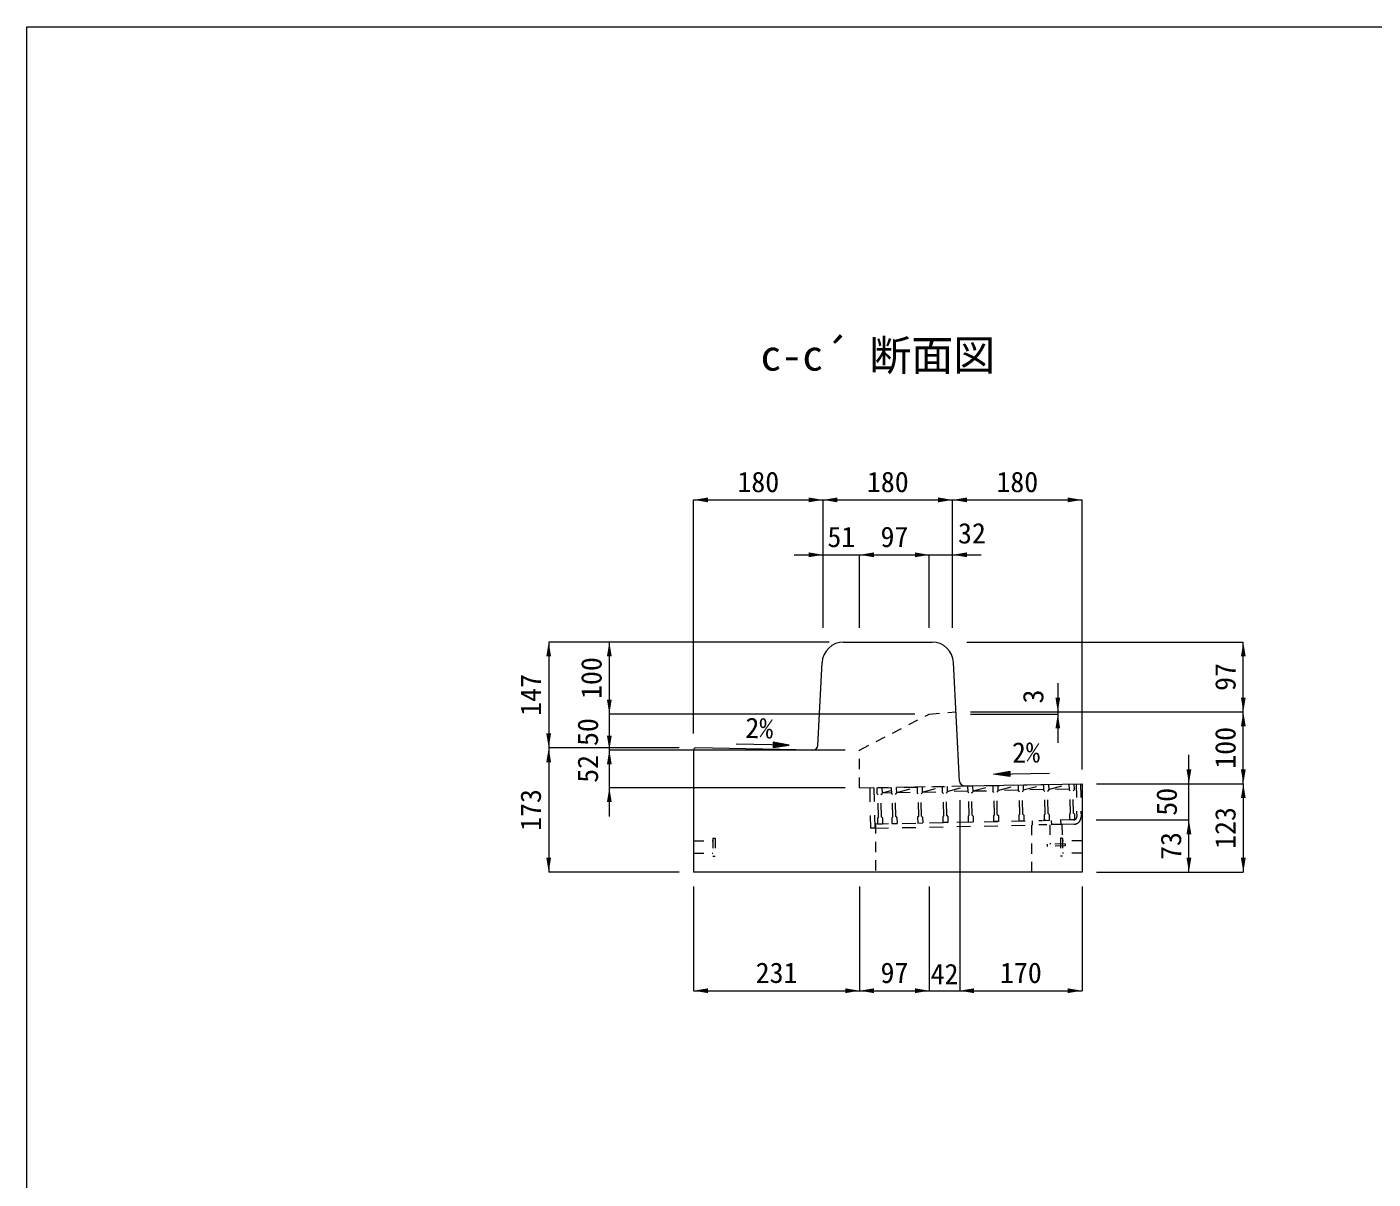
# Model space of a CAD drawing. Units: millimetres at full size. Extents: x 5964 to 125098, y -10801 to 28073.
# Drawn here: x 68071 to 69942, y 9248 to 10850 of the extents above; entities that cross this region are included whole.
import ezdxf
from ezdxf.enums import TextEntityAlignment as Align

# ---------------------------------------------------------------- set-up
doc = ezdxf.new("R2010")
doc.units = ezdxf.units.MM
doc.header["$LTSCALE"] = 19
doc.linetypes.add('USER1', pattern=[1.35, 0.75, -0.6])
doc.linetypes.add('USER3', pattern=[2, 1, -1])
for name, color, linetype, lineweight in [('0_2', 7, 'Continuous', 20), ('インサート', 3, 'USER1', 9), ('グレーチング', 7, 'USER1', 5), ('寸法引出', 7, 'Continuous', 9), ('寸法線', 7, 'Continuous', 9), ('本体', 2, 'Continuous', 9), ('枠', 5, 'Continuous', 5)]:
    doc.layers.add(name, color=color, linetype=linetype, lineweight=lineweight)
doc.styles.add('ＭＳ ゴシック', font='')
doc.styles.get('ＭＳ ゴシック').set_extended_font_data('MS Gothic')

# ---------------------------------------------------------------- blocks, each defined once
blk = doc.blocks.new('filled_arrow')
at = {"color": 0, "linetype": 'Continuous', "lineweight": -2}
blk.add_solid([(7.5, 1.25), (0, 0), (7.5, -1.25)], dxfattribs=at)

msp = doc.modelspace()

# ---------------------------------------------------------------- hatches: boundary and pattern name
at = {"layer": '寸法引出'}
for points in [[(69107.92, 9855.65), (69107.79, 9848.15), (69130.35, 9851.51)], [(69436.75, 9815.31), (69436.88, 9807.81), (69414.32, 9811.17)]]:
    msp.add_hatch(color=256, dxfattribs=at).paths.add_polyline_path(points)

# ---------------------------------------------------------------- linework, layer by layer
at = {"layer": 'インサート'}
for p, q in [((69509.38, 9741.23), (69492.38, 9740.89)), ((69492.38, 9740.89), (69492.92, 9713.89)), ((69509.38, 9741.23), (69509.92, 9714.23)), ((68997.26, 9718.31), (69024.27, 9718.31)), ((69024.27, 9722.31), (69024.27, 9697.31)), ((69024.27, 9722.31), (69027.27, 9722.31)), ((69027.27, 9722.31), (69027.27, 9697.31)), ((69513.91, 9714.31), (69488.92, 9713.81)), ((69488.92, 9713.81), (69488.98, 9710.81)), ((69510.27, 9722.31), (69507.26, 9722.31)), ((69507.26, 9722.31), (69507.26, 9697.31)), ((69510.27, 9722.31), (69510.27, 9697.31)), ((69537.27, 9718.31), (69510.27, 9718.31)), ((69513.91, 9714.31), (69513.97, 9711.31)), ((68997.26, 9701.31), (69024.27, 9701.31)), ((69024.27, 9697.31), (69027.27, 9697.31)), ((69513.97, 9711.31), (69488.98, 9710.81)), ((69510.27, 9697.31), (69507.26, 9697.31)), ((69537.27, 9701.31), (69510.27, 9701.31))]:
    msp.add_line(p, q, dxfattribs=at)
at = {"layer": 'グレーチング', "linetype": 'USER3'}
for p, q in [((69248.06, 9792.01), (69242.06, 9791.89)), ((69242.06, 9791.89), (69243.18, 9735.9)), ((69248.06, 9792.01), (69249.18, 9736.02)), ((69252.06, 9792.09), (69535, 9797.75)), ((69252.06, 9792.09), (69252.22, 9784.09)), ((69259.06, 9792.23), (69259.22, 9784.23)), ((69259.2, 9785.23), (69272.13, 9788.65)), ((69272.05, 9792.49), (69272.21, 9784.49)), ((69279.05, 9792.63), (69279.21, 9784.63)), ((69279.99, 9785.65), (69308.15, 9793.21)), ((69307.85, 9793.21), (69308.01, 9785.21)), ((69314.85, 9793.35), (69315.01, 9785.35)), ((69314.99, 9786.35), (69343.14, 9793.91)), ((69314.99, 9786.35), (69343.28, 9786.92)), ((69342.84, 9793.91), (69343, 9785.91)), ((69349.84, 9794.05), (69350, 9786.05)), ((69349.98, 9787.05), (69378.13, 9794.61)), ((69378.27, 9787.62), (69349.98, 9787.05)), ((69378.13, 9794.61), (69378.29, 9786.62)), ((69379.82, 9785.15), (69378.29, 9786.62)), ((69383.82, 9785.23), (69385.29, 9786.76)), ((69385.13, 9794.75), (69385.29, 9786.76)), ((69385.27, 9787.76), (69413.43, 9795.32)), ((69385.27, 9787.76), (69413.57, 9788.32)), ((69413.13, 9795.31), (69413.29, 9787.32)), ((69414.82, 9785.85), (69413.29, 9787.32)), ((69418.81, 9785.93), (69420.28, 9787.46)), ((69420.12, 9795.45), (69420.28, 9787.46)), ((69420.26, 9788.46), (69448.42, 9796.02)), ((69448.56, 9789.02), (69420.26, 9788.46)), ((69448.42, 9796.02), (69448.58, 9788.02)), ((69450.11, 9786.55), (69448.58, 9788.02)), ((69450.73, 9755.56), (69450.11, 9786.55)), ((69454.11, 9786.63), (69455.58, 9788.16)), ((69454.73, 9755.64), (69454.11, 9786.63)), ((69455.42, 9796.16), (69455.58, 9788.16)), ((69455.56, 9789.16), (69483.71, 9796.73)), ((69483.85, 9789.73), (69455.56, 9789.16)), ((69483.71, 9796.73), (69483.87, 9788.73)), ((69485.4, 9787.26), (69483.87, 9788.73)), ((69486.02, 9756.26), (69485.4, 9787.26)), ((69489.4, 9787.34), (69490.87, 9788.87)), ((69490.02, 9756.34), (69489.4, 9787.34)), ((69490.71, 9796.87), (69490.87, 9788.87)), ((69490.85, 9789.87), (69519, 9797.43)), ((69519.14, 9790.43), (69490.85, 9789.87)), ((69519, 9797.43), (69519.16, 9789.43)), ((69520.69, 9787.96), (69519.16, 9789.43)), ((69521.31, 9756.97), (69520.69, 9787.96)), ((69524.69, 9788.04), (69526.16, 9789.57)), ((69525.31, 9757.05), (69524.69, 9788.04)), ((69526, 9797.57), (69526.16, 9789.57)), ((69529, 9797.63), (69529.92, 9751.64)), ((69535, 9797.75), (69535.92, 9751.76)), ((69253.75, 9782.62), (69252.22, 9784.09)), ((69254.37, 9751.63), (69253.75, 9782.62)), ((69257.75, 9782.7), (69259.22, 9784.23)), ((69258.37, 9751.71), (69257.75, 9782.7)), ((69259.2, 9785.23), (69272.19, 9785.49)), ((69273.74, 9783.02), (69272.21, 9784.49)), ((69274.36, 9752.03), (69273.74, 9783.02)), ((69277.74, 9783.1), (69279.21, 9784.63)), ((69278.36, 9752.11), (69277.74, 9783.1)), ((69279.19, 9785.63), (69308.29, 9786.22)), ((69309.54, 9783.74), (69308.01, 9785.21)), ((69310.16, 9752.75), (69309.54, 9783.74)), ((69313.54, 9783.82), (69315.01, 9785.35)), ((69314.16, 9752.83), (69313.54, 9783.82)), ((69344.53, 9784.44), (69343, 9785.91)), ((69345.15, 9753.45), (69344.53, 9784.44)), ((69348.53, 9784.52), (69350, 9786.05)), ((69349.15, 9753.53), (69348.53, 9784.52)), ((69380.44, 9754.15), (69379.82, 9785.15)), ((69384.44, 9754.23), (69383.82, 9785.23)), ((69415.44, 9754.85), (69414.82, 9785.85)), ((69419.43, 9754.93), (69418.81, 9785.93)), ((69254.37, 9751.63), (69252.9, 9750.1)), ((69252.9, 9750.1), (69253.06, 9742.1)), ((69258.37, 9751.71), (69259.9, 9750.24)), ((69259.9, 9750.24), (69260.06, 9742.24)), ((69274.36, 9752.03), (69272.89, 9750.5)), ((69272.89, 9750.5), (69273.05, 9742.5)), ((69278.36, 9752.11), (69279.89, 9750.64)), ((69279.89, 9750.64), (69280.05, 9742.64)), ((69310.16, 9752.75), (69308.69, 9751.22)), ((69308.69, 9751.22), (69308.85, 9743.22)), ((69314.16, 9752.83), (69315.69, 9751.36)), ((69315.69, 9751.36), (69315.85, 9743.36)), ((69345.15, 9753.45), (69343.68, 9751.92)), ((69343.68, 9751.92), (69343.84, 9743.92)), ((69349.15, 9753.53), (69350.68, 9752.06)), ((69350.68, 9752.06), (69350.84, 9744.06)), ((69380.44, 9754.15), (69378.97, 9752.62)), ((69378.97, 9752.62), (69379.13, 9744.62)), ((69384.44, 9754.23), (69385.97, 9752.76)), ((69385.97, 9752.76), (69386.13, 9744.76)), ((69415.44, 9754.85), (69413.97, 9753.32)), ((69413.97, 9753.32), (69414.13, 9745.32)), ((69419.43, 9754.93), (69420.96, 9753.46)), ((69420.96, 9753.46), (69421.12, 9745.46)), ((69450.73, 9755.56), (69449.26, 9754.03)), ((69449.26, 9754.03), (69449.42, 9746.03)), ((69454.73, 9755.64), (69456.26, 9754.17)), ((69456.26, 9754.17), (69456.42, 9746.17)), ((69486.02, 9756.26), (69484.55, 9754.73)), ((69484.55, 9754.73), (69484.71, 9746.74)), ((69490.02, 9756.34), (69491.55, 9754.87)), ((69491.55, 9754.87), (69491.71, 9746.88)), ((69521.31, 9756.97), (69519.84, 9755.44)), ((69519.84, 9755.44), (69520, 9747.44)), ((69525.31, 9757.05), (69526.84, 9755.58)), ((69526.84, 9755.58), (69527, 9747.58)), ((69249.18, 9736.02), (69243.18, 9735.9)), ((69249.06, 9742.02), (69482.21, 9746.69)), ((69249.18, 9736.02), (69477.13, 9740.58)), ((69253.06, 9742.1), (69260.06, 9742.24)), ((69273.05, 9742.5), (69280.05, 9742.64)), ((69308.85, 9743.22), (69315.85, 9743.36)), ((69350.84, 9744.06), (69343.84, 9743.92)), ((69379.13, 9744.62), (69386.13, 9744.76)), ((69421.12, 9745.46), (69414.13, 9745.32)), ((69456.42, 9746.17), (69449.42, 9746.03)), ((69468.01, 9746.4), (69468.13, 9740.4)), ((69526.12, 9741.56), (69477.13, 9740.58)), ((69526, 9747.56), (69483.01, 9746.7)), ((69491.6, 9746.69), (69484.6, 9746.41)), ((69494.51, 9746.93), (69494.63, 9740.93)), ((69507.51, 9747.19), (69507.63, 9741.19)), ((69527, 9747.58), (69520, 9747.44))]:
    msp.add_line(p, q, dxfattribs=at)
for radius, start, end in [(4, 271.14586, 1.14572), (10, 271.14571, 1.14575)]:
    msp.add_arc((69525.92, 9751.56), radius, start, end, dxfattribs=at)
at = {"layer": '寸法引出'}
for p, q in [((69130.35, 9851.51), (69056.34, 9852.79)), ((69414.32, 9811.17), (69491.89, 9812.52))]:
    msp.add_line(p, q, dxfattribs=at)
at = {"layer": '寸法引出', "lineweight": 13}
for points in [[(69107.92, 9855.65), (69107.79, 9848.15), (69130.35, 9851.51)], [(69436.75, 9815.31), (69436.88, 9807.81), (69414.32, 9811.17)]]:
    msp.add_lwpolyline(points, close=True, dxfattribs=at)
at = {"layer": '寸法線'}
for p, q in [((68997.26, 10192.5), (69177.26, 10192.5)), ((68997.26, 9867.78), (68997.26, 10192.5)), ((69177.26, 10192.5), (69357.26, 10192.5)), ((69177.26, 10014.81), (69177.26, 10192.5)), ((69177.26, 10014.81), (69177.26, 10192.5)), ((69357.26, 10014.81), (69357.26, 10192.5)), ((69357.26, 10192.5), (69537.27, 10192.5)), ((69357.26, 10014.81), (69357.26, 10192.5)), ((69537.27, 9817.81), (69537.27, 10192.5)), ((69137.26, 10116.13), (69268.08, 10116.13)), ((69177.26, 10014.81), (69177.26, 10116.13)), ((69228.08, 10014.81), (69228.08, 10116.13)), ((69228.08, 10116.13), (69324.97, 10116.13)), ((69228.08, 10014.81), (69228.08, 10116.13)), ((69284.97, 10116.13), (69397.26, 10116.13)), ((69324.97, 10014.81), (69324.97, 10116.13)), ((69324.97, 10014.81), (69324.97, 10116.13)), ((69357.26, 10014.81), (69357.26, 10116.13)), ((68795.89, 9994.81), (68795.89, 9847.78)), ((69185.52, 9994.81), (68795.89, 9994.81)), ((68880.19, 9894.71), (68880.19, 9994.81)), ((69157.26, 9994.81), (68880.19, 9994.81)), ((69377.26, 9994.81), (69761.43, 9994.81)), ((69761.43, 9897.71), (69761.43, 9994.81)), ((69503.57, 9937.71), (69503.57, 9854.71)), ((68880.19, 9804.71), (68880.19, 9934.71)), ((69304.97, 9894.71), (68880.19, 9894.71)), ((69304.97, 9894.71), (68880.19, 9894.71)), ((68880.19, 9752.35), (68880.19, 9884.71)), ((69382.12, 9897.71), (69503.57, 9897.71)), ((69382.12, 9897.71), (69761.43, 9897.71)), ((69382.12, 9897.71), (69761.43, 9897.71)), ((69382.27, 9894.71), (69503.57, 9894.71)), ((69761.43, 9797.81), (69761.43, 9897.71)), ((68977.26, 9847.78), (68795.89, 9847.78)), ((68795.89, 9847.78), (68795.89, 9674.81)), ((68977.26, 9847.78), (68795.89, 9847.78)), ((69208.08, 9844.71), (68880.19, 9844.71)), ((69208.08, 9844.71), (68880.19, 9844.71)), ((69685.81, 9707.69), (69685.81, 9837.81)), ((69208.08, 9792.35), (68880.19, 9792.35)), ((69557.27, 9797.81), (69685.81, 9797.81)), ((69557.27, 9797.81), (69761.43, 9797.81)), ((69557.27, 9797.81), (69761.43, 9797.81)), ((69761.43, 9797.81), (69761.43, 9674.81)), ((69367.27, 9774.81), (69367.27, 9510.06)), ((69367.27, 9774.81), (69367.27, 9510.06)), ((69557.02, 9747.69), (69685.81, 9747.69)), ((69557.02, 9747.69), (69685.81, 9747.69)), ((69685.81, 9674.81), (69685.81, 9747.69)), ((68977.26, 9674.81), (68795.89, 9674.81)), ((69557.27, 9674.81), (69685.81, 9674.81)), ((69557.27, 9674.81), (69761.43, 9674.81)), ((68997.26, 9654.81), (68997.26, 9510.06)), ((69228.08, 9654.81), (69228.08, 9510.06)), ((69228.08, 9654.81), (69228.08, 9510.06)), ((69324.97, 9654.81), (69324.97, 9510.06)), ((69324.97, 9654.81), (69324.97, 9510.06)), ((69537.27, 9654.81), (69537.27, 9510.06)), ((68997.26, 9510.06), (69228.08, 9510.06)), ((69228.08, 9510.06), (69324.97, 9510.06)), ((69284.97, 9510.06), (69407.27, 9510.06)), ((69367.27, 9510.06), (69537.27, 9510.06))]:
    msp.add_line(p, q, dxfattribs=at)
at = {"layer": '本体', "lineweight": 20}
for p, q in [((69205.8, 9994.81), (69328.73, 9994.81)), ((69170.08, 9851.22), (69175.84, 9966.31)), ((69366.93, 9801.58), (69358.69, 9966.31)), ((68997.26, 9844.72), (68997.26, 9674.81)), ((69162.96, 9844.57), (69000.32, 9847.72)), ((69374.04, 9794.93), (69537.27, 9797.81)), ((69537.27, 9797.81), (69537.27, 9674.81)), ((69537.27, 9674.81), (68997.26, 9674.81))]:
    msp.add_line(p, q, dxfattribs=at)
at = {"layer": '本体', "linetype": 'USER1'}
for p, q in [((69228.08, 9844.71), (69324.97, 9894.71)), ((69324.97, 9894.71), (69362.12, 9897.71)), ((69228.08, 9792.35), (69228.08, 9844.71)), ((69228.08, 9792.35), (69374.04, 9794.93)), ((69250.17, 9742.74), (69250.17, 9674.81)), ((69467.27, 9674.81), (69467.27, 9746.57))]:
    msp.add_line(p, q, dxfattribs=at)
at = {"layer": '本体', "lineweight": 20}
for centre, radius, start, end in [((69205.8, 9964.81), 30, 90, 177.13816), ((69328.73, 9964.81), 30, 2.86284, 90), ((69000.26, 9844.72), 3, 88.89118, 180), ((69163.09, 9851.57), 7, 268.89118, 357.13816), ((69373.92, 9801.93), 7, 182.86284, 271.01161)]:
    msp.add_arc(centre, radius, start, end, dxfattribs=at)
at = {"layer": '枠', "lineweight": 20}
for p, q in [((68070.6, 10850.09), (73670.6, 10850.09)), ((68070.6, 6990.09), (68070.6, 10850.09))]:
    msp.add_line(p, q, dxfattribs=at)

# ---------------------------------------------------------------- block references
at = {"layer": '寸法線', "xscale": 2.67, "yscale": 2.67}
for p in [(68997.26, 10192.5), (69177.26, 10192.5), (69357.26, 10192.5), (69228.08, 10116.13), (69228.08, 10116.13), (69357.26, 10116.13), (68997.26, 9510.06), (69228.08, 9510.06), (69367.27, 9510.06), (69367.27, 9510.06)]:
    msp.add_blockref('filled_arrow', p, dxfattribs=at)
for p, rotation in [((69177.26, 10192.5), 180), ((69357.26, 10192.5), 180), ((69537.27, 10192.5), 180), ((69177.26, 10116.13), 180), ((69324.97, 10116.13), 180), ((69324.97, 10116.13), 180), ((68795.89, 9994.81), 270), ((68880.19, 9994.81), 270), ((69761.43, 9994.81), 270), ((69503.57, 9897.71), 90), ((69761.43, 9897.71), 90), ((68880.19, 9894.71), 90), ((68880.19, 9894.71), 90), ((69503.57, 9894.71), 270), ((69761.43, 9897.71), 270), ((68795.89, 9847.78), 90), ((68880.19, 9844.71), 90), ((68795.89, 9847.78), 270), ((68880.19, 9844.71), 270), ((69685.81, 9797.81), 90), ((69761.43, 9797.81), 90), ((68880.19, 9792.35), 270), ((69761.43, 9797.81), 270), ((69685.81, 9747.69), 270), ((69685.81, 9747.69), 270), ((68795.89, 9674.81), 90), ((69685.81, 9674.81), 90), ((69761.43, 9674.81), 90), ((69228.08, 9510.06), 180), ((69324.97, 9510.06), 180), ((69324.97, 9510.06), 180), ((69537.27, 9510.06), 180)]:
    msp.add_blockref('filled_arrow', p, dxfattribs=dict(at, rotation=rotation))

# ---------------------------------------------------------------- texts
at = {"layer": '0_2', "style": 'ＭＳ ゴシック'}
msp.add_text('c-c´ 断面図', height=42.72, dxfattribs=at).set_placement((69090.25, 10359.45), align=Align.BOTTOM_LEFT)
for rotation, p in [(359, (69088.61, 9875.36)), (1, (69459.37, 9841.45))]:
    msp.add_text('2%', height=28.48, rotation=rotation, dxfattribs=at).set_placement(p, align=Align.MIDDLE_CENTER)
at = {"layer": '寸法線', "style": 'ＭＳ ゴシック'}
for s, p in [('180', (69087.26, 10217.5)), ('180', (69267.26, 10217.5)), ('180', (69447.26, 10217.5)), ('51', (69202.67, 10141.13)), ('97', (69276.52, 10141.13)), ('32', (69384.21, 10146.13)), ('231', (69112.67, 9535.06)), ('97', (69276.52, 9535.06)), ('42', (69346.12, 9533.29)), ('170', (69452.27, 9535.06))]:
    msp.add_text(s, height=28.48, dxfattribs=at).set_placement(p, align=Align.MIDDLE_CENTER)
for s, p in [('100', (68855.19, 9944.76)), ('97', (69736.43, 9946.26)), ('147', (68770.89, 9921.29)), ('3', (69469.28, 9919.07)), ('50', (68850.19, 9869.71)), ('100', (69736.43, 9847.76)), ('52', (68850.19, 9818.53)), ('173', (68770.89, 9761.29)), ('50', (69654.84, 9772.74)), ('123', (69736.43, 9736.31)), ('73', (69660.81, 9711.25))]:
    msp.add_text(s, height=28.48, rotation=90, dxfattribs=at).set_placement(p, align=Align.MIDDLE_CENTER)

doc.saveas('drawing.dxf')
